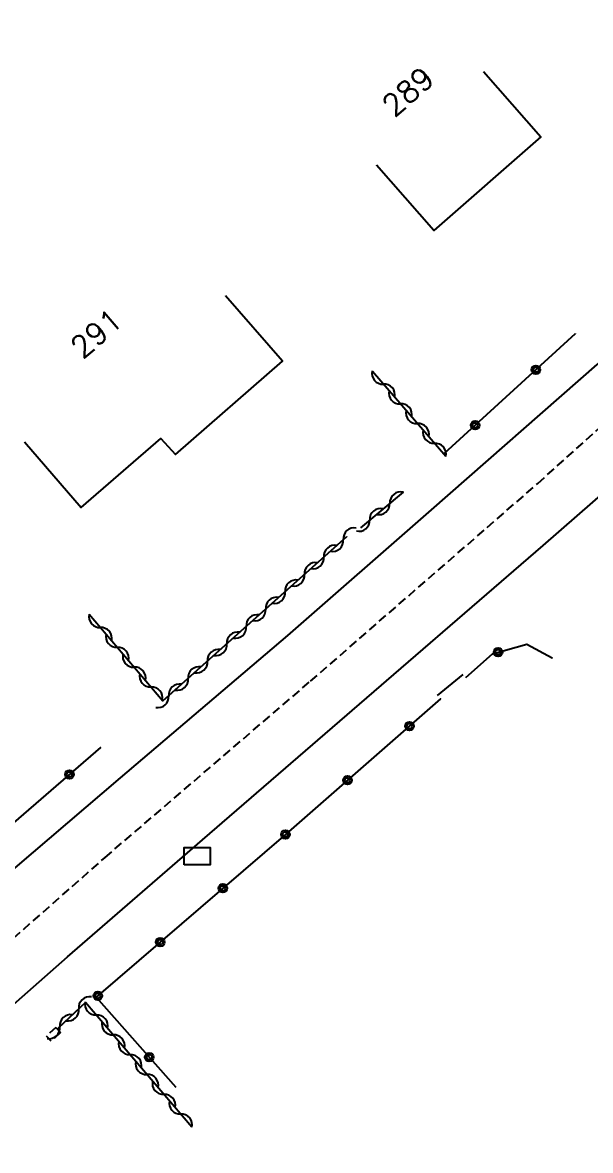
# Model space of a CAD drawing. Header units: millimetres. Extents: x 133016 to 134000, y 142000 to 143000.
# Drawn here: x 133602.5 to 133635.2, y 142478.3 to 142543.3 of the extents above; entities that cross this region are included whole.
import ezdxf
from ezdxf.enums import TextEntityAlignment as Align

# ---------------------------------------------------------------- set-up
doc = ezdxf.new("R2010")
doc.units = ezdxf.units.MM
doc.linetypes.add('DASHED', pattern=[0.75, 0.5, -0.25])
doc.layers.get('0').update_dxf_attribs({"linetype": 'CONTINUOUS'})
for name, color, linetype in [('W0001', 6, 'DASHED'), ('W0008', 7, 'CONTINUOUS'), ('W0100', 7, 'CONTINUOUS'), ('W0105', 7, 'CONTINUOUS'), ('W0112', 1, 'DASHED'), ('W0310', 3, 'CONTINUOUS'), ('W0322', 7, 'CONTINUOUS'), ('W0991', 7, 'CONTINUOUS'), ('W1471', 7, 'CONTINUOUS')]:
    doc.layers.add(name, color=color, linetype=linetype)
doc.styles.get("Standard").update_dxf_attribs({"font": 'romans.shx', "width": 0.85})

# ---------------------------------------------------------------- blocks, each defined once
blk = doc.blocks.new('t322o')
at = {"color": 0, "linetype": 'Continuous'}
for radius in [0.25, 0.15]:
    blk.add_circle((0, 0), radius, dxfattribs=at)
blk = doc.blocks.new('t310o')
at = {"color": 0, "linetype": 'Continuous'}
for centre, start, end in [((-0.5, 0.375), 216.8699, 323.1304), ((0.5, -0.375), 36.8699, 143.1303)]:
    blk.add_arc(centre, 0.625, start, end, dxfattribs=at)
blk = doc.blocks.new('T1471')
at = {"color": 0, "linetype": 'Continuous', "flags": 128}
blk.add_lwpolyline([(-0.75, -0.5), (-0.75, 0.5), (0.75, 0.5), (0.75, -0.5), (-0.75, -0.5)], dxfattribs=at)

msp = doc.modelspace()

# ---------------------------------------------------------------- linework, layer by layer
at = {"layer": 'W0001'}
msp.add_lwpolyline([(133530.37, 142423.896), (133538.187, 142430.161), (133543.774, 142434.872), (133551.23, 142441.628), (133556.708, 142446.899), (133562.458, 142453.214), (133573.016, 142463.654), (133579.756, 142470.304), (133587.919, 142478.134), (133595.24, 142484.566), (133607.26, 142495.156), (133619.098, 142505.315), (133632.198, 142516.709), (133653.114, 142535.572), (133660.407, 142542.776), (133667.194, 142549.777)], dxfattribs=at)
at = {"layer": 'W0008'}
for points in [[(133529.241, 142426.113), (133532.936, 142429.001), (133538.96, 142434.03), (133545.243, 142439.455), (133549.674, 142443.573), (133553.594, 142447.315), (133555.441, 142449.161), (133556.038, 142451.07), (133564.369, 142459.332), (133573.449, 142468.275), (133579.148, 142473.905), (133586.018, 142480.488), (133590.705, 142484.333), (133597.816, 142490.826), (133602.084, 142494.549), (133608.137, 142499.75), (133617.783, 142507.939), (133626.059, 142515.176), (133635.613, 142523.56), (133651.961, 142538.426), (133654.121, 142540.603), (133655.036, 142541.483), (133664.271, 142550.815)], [(133531.073, 142421.332), (133537.632, 142426.472), (133545.627, 142433.149), (133552.238, 142439.152), (133559.196, 142445.819), (133566.179, 142452.654), (133575.788, 142462.196), (133584.176, 142470.463), (133589.63, 142475.609), (133590.63, 142476.53), (133599.045, 142484.103), (133605.1, 142489.423), (133612.866, 142496.17), (133624.323, 142506.061), (133632.505, 142513.134), (133642.307, 142521.668), (133646.627, 142525.549), (133653.082, 142531.555), (133658.118, 142536.363), (133662.78, 142541.038), (133667.512, 142545.948)]]:
    msp.add_lwpolyline(points, dxfattribs=at)
at = {"layer": 'W0100'}
for points in [[(133629.064, 142540.444), (133632.36, 142536.684), (133626.194, 142531.279), (133622.898, 142535.039), (133622.898, 142535.039), (133622.898, 142535.039), (133622.898, 142535.039), (133622.898, 142535.039), (133622.898, 142535.039), (133622.898, 142535.039), (133622.898, 142535.039), (133622.898, 142535.039), (133622.898, 142535.039), (133622.898, 142535.039), (133622.898, 142535.039), (133622.898, 142535.039), (133622.898, 142535.039), (133622.898, 142535.039), (133622.898, 142535.039), (133622.898, 142535.039), (133622.898, 142535.039), (133622.898, 142535.039), (133622.898, 142535.039), (133622.898, 142535.039), (133622.898, 142535.039), (133622.898, 142535.039), (133622.898, 142535.039), (133622.898, 142535.039), (133622.898, 142535.039), (133622.898, 142535.039), (133622.898, 142535.039), (133622.898, 142535.039), (133622.898, 142535.039), (133622.898, 142535.039), (133622.898, 142535.039), (133622.898, 142535.039), (133622.898, 142535.039), (133622.898, 142535.039), (133622.898, 142535.039), (133622.898, 142535.039), (133622.898, 142535.039), (133622.898, 142535.039), (133622.898, 142535.039), (133622.898, 142535.039), (133622.898, 142535.039), (133622.898, 142535.039), (133622.898, 142535.039), (133622.898, 142535.039), (133622.898, 142535.039), (133622.898, 142535.039), (133622.898, 142535.039), (133622.898, 142535.039), (133622.898, 142535.039), (133622.898, 142535.039), (133622.898, 142535.039), (133622.898, 142535.039), (133622.898, 142535.039), (133622.898, 142535.039), (133622.898, 142535.039), (133622.898, 142535.039), (133622.898, 142535.039), (133622.898, 142535.039), (133622.898, 142535.039), (133622.898, 142535.039), (133622.898, 142535.039), (133622.898, 142535.039), (133622.898, 142535.039), (133622.898, 142535.039), (133622.898, 142535.039), (133622.898, 142535.039), (133622.898, 142535.039), (133622.898, 142535.039), (133622.898, 142535.039), (133622.898, 142535.039), (133622.898, 142535.039), (133622.898, 142535.039), (133622.898, 142535.039), (133622.898, 142535.039), (133622.898, 142535.039), (133622.898, 142535.039), (133622.898, 142535.039), (133622.898, 142535.039), (133622.898, 142535.039), (133622.898, 142535.039), (133622.898, 142535.039), (133622.898, 142535.039), (133622.898, 142535.039), (133622.898, 142535.039), (133622.898, 142535.039), (133622.898, 142535.039), (133622.898, 142535.039), (133622.898, 142535.039), (133622.898, 142535.039), (133622.898, 142535.039), (133622.898, 142535.039), (133622.898, 142535.039), (133622.898, 142535.039), (133622.898, 142535.039), (133622.898, 142535.039), (133622.898, 142535.039), (133622.898, 142535.039), (133622.898, 142535.039), (133622.898, 142535.039), (133622.898, 142535.039), (133622.898, 142535.039), (133622.898, 142535.039), (133622.898, 142535.039), (133622.898, 142535.039), (133622.898, 142535.039), (133622.898, 142535.039), (133622.898, 142535.039), (133622.898, 142535.039), (133622.898, 142535.039), (133622.898, 142535.039), (133622.898, 142535.039), (133622.898, 142535.039), (133622.898, 142535.039), (133622.898, 142535.039), (133622.898, 142535.039), (133622.898, 142535.039)], [(133602.611, 142519.102), (133605.889, 142515.327), (133610.461, 142519.298), (133611.313, 142518.363), (133617.484, 142523.756), (133614.194, 142527.521), (133614.194, 142527.521), (133614.194, 142527.521), (133614.194, 142527.521), (133614.194, 142527.521), (133614.194, 142527.521), (133614.194, 142527.521), (133614.194, 142527.521), (133614.194, 142527.521), (133614.194, 142527.521), (133614.194, 142527.521), (133614.194, 142527.521), (133614.194, 142527.521), (133614.194, 142527.521), (133614.194, 142527.521), (133614.194, 142527.521), (133614.194, 142527.521), (133614.194, 142527.521), (133614.194, 142527.521), (133614.194, 142527.521), (133614.194, 142527.521), (133614.194, 142527.521), (133614.194, 142527.521), (133614.194, 142527.521), (133614.194, 142527.521), (133614.194, 142527.521), (133614.194, 142527.521), (133614.194, 142527.521), (133614.194, 142527.521), (133614.194, 142527.521), (133614.194, 142527.521), (133614.194, 142527.521), (133614.194, 142527.521), (133614.194, 142527.521), (133614.194, 142527.521), (133614.194, 142527.521), (133614.194, 142527.521), (133614.194, 142527.521), (133614.194, 142527.521), (133614.194, 142527.521), (133614.194, 142527.521), (133614.194, 142527.521), (133614.194, 142527.521), (133614.194, 142527.521), (133614.194, 142527.521), (133614.194, 142527.521), (133614.194, 142527.521), (133614.194, 142527.521), (133614.194, 142527.521), (133614.194, 142527.521), (133614.194, 142527.521), (133614.194, 142527.521), (133614.194, 142527.521), (133614.194, 142527.521), (133614.194, 142527.521), (133614.194, 142527.521), (133614.194, 142527.521), (133614.194, 142527.521), (133614.194, 142527.521), (133614.194, 142527.521), (133614.194, 142527.521), (133614.194, 142527.521), (133614.194, 142527.521), (133614.194, 142527.521), (133614.194, 142527.521), (133614.194, 142527.521), (133614.194, 142527.521), (133614.194, 142527.521), (133614.194, 142527.521), (133614.194, 142527.521), (133614.194, 142527.521), (133614.194, 142527.521), (133614.194, 142527.521), (133614.194, 142527.521), (133614.194, 142527.521), (133614.194, 142527.521), (133614.194, 142527.521), (133614.194, 142527.521), (133614.194, 142527.521), (133614.194, 142527.521), (133614.194, 142527.521), (133614.194, 142527.521), (133614.194, 142527.521), (133614.194, 142527.521), (133614.194, 142527.521), (133614.194, 142527.521), (133614.194, 142527.521), (133614.194, 142527.521), (133614.194, 142527.521), (133614.194, 142527.521), (133614.194, 142527.521), (133614.194, 142527.521), (133614.194, 142527.521), (133614.194, 142527.521), (133614.194, 142527.521), (133614.194, 142527.521), (133614.194, 142527.521), (133614.194, 142527.521), (133614.194, 142527.521), (133614.194, 142527.521), (133614.194, 142527.521), (133614.194, 142527.521), (133614.194, 142527.521), (133614.194, 142527.521), (133614.194, 142527.521), (133614.194, 142527.521), (133614.194, 142527.521), (133614.194, 142527.521), (133614.194, 142527.521), (133614.194, 142527.521), (133614.194, 142527.521), (133614.194, 142527.521), (133614.194, 142527.521), (133614.194, 142527.521), (133614.194, 142527.521)]]:
    msp.add_lwpolyline(points, dxfattribs=at)
at = {"layer": 'W0105'}
msp.add_line((133626.404, 142504.488), (133627.889, 142505.702), dxfattribs=at)
at = {"layer": 'W0112'}
for points in [[(133604.425, 142485.363), (133603.879, 142484.86), (133603.879, 142484.86), (133603.879, 142484.86), (133603.879, 142484.86), (133603.879, 142484.86), (133603.879, 142484.86), (133603.879, 142484.86), (133603.879, 142484.86), (133603.879, 142484.86), (133603.879, 142484.86), (133603.879, 142484.86), (133603.879, 142484.86), (133603.879, 142484.86), (133603.879, 142484.86), (133603.879, 142484.86), (133603.879, 142484.86), (133603.879, 142484.86), (133603.879, 142484.86), (133603.879, 142484.86), (133603.879, 142484.86), (133603.879, 142484.86), (133603.879, 142484.86), (133603.879, 142484.86), (133603.879, 142484.86), (133603.879, 142484.86), (133603.879, 142484.86), (133603.879, 142484.86), (133603.879, 142484.86), (133603.879, 142484.86), (133603.879, 142484.86), (133603.879, 142484.86), (133603.879, 142484.86), (133603.879, 142484.86), (133603.879, 142484.86), (133603.879, 142484.86), (133603.879, 142484.86), (133603.879, 142484.86), (133603.879, 142484.86), (133603.879, 142484.86), (133603.879, 142484.86), (133603.879, 142484.86), (133603.879, 142484.86), (133603.879, 142484.86), (133603.879, 142484.86), (133603.879, 142484.86), (133603.879, 142484.86), (133603.879, 142484.86), (133603.879, 142484.86), (133603.879, 142484.86), (133603.879, 142484.86), (133603.879, 142484.86), (133603.879, 142484.86), (133603.879, 142484.86), (133603.879, 142484.86), (133603.879, 142484.86), (133603.879, 142484.86), (133603.879, 142484.86), (133603.879, 142484.86), (133603.879, 142484.86), (133603.879, 142484.86), (133603.879, 142484.86), (133603.879, 142484.86), (133603.879, 142484.86), (133603.879, 142484.86), (133603.879, 142484.86), (133603.879, 142484.86), (133603.879, 142484.86), (133603.879, 142484.86), (133603.879, 142484.86), (133603.879, 142484.86), (133603.879, 142484.86), (133603.879, 142484.86), (133603.879, 142484.86), (133603.879, 142484.86), (133603.879, 142484.86), (133603.879, 142484.86), (133603.879, 142484.86), (133603.879, 142484.86), (133603.879, 142484.86), (133603.879, 142484.86), (133603.879, 142484.86), (133603.879, 142484.86), (133603.879, 142484.86), (133603.879, 142484.86), (133603.879, 142484.86), (133603.879, 142484.86), (133603.879, 142484.86), (133603.879, 142484.86), (133603.879, 142484.86), (133603.879, 142484.86), (133603.879, 142484.86), (133603.879, 142484.86), (133603.879, 142484.86), (133603.879, 142484.86), (133603.879, 142484.86), (133603.879, 142484.86), (133603.879, 142484.86), (133603.879, 142484.86), (133603.879, 142484.86), (133603.879, 142484.86), (133603.879, 142484.86), (133603.879, 142484.86), (133603.879, 142484.86), (133603.879, 142484.86), (133603.879, 142484.86), (133603.879, 142484.86), (133603.879, 142484.86), (133603.879, 142484.86), (133603.879, 142484.86), (133603.879, 142484.86), (133603.879, 142484.86), (133603.879, 142484.86), (133603.879, 142484.86), (133603.879, 142484.86), (133603.879, 142484.86), (133603.879, 142484.86), (133603.879, 142484.86), (133603.879, 142484.86), (133603.879, 142484.86)], [(133604.425, 142485.363), (133604.696, 142485.069), (133604.151, 142484.566), (133603.879, 142484.86), (133603.879, 142484.86), (133603.879, 142484.86), (133603.879, 142484.86), (133603.879, 142484.86), (133603.879, 142484.86), (133603.879, 142484.86), (133603.879, 142484.86), (133603.879, 142484.86), (133603.879, 142484.86), (133603.879, 142484.86), (133603.879, 142484.86), (133603.879, 142484.86), (133603.879, 142484.86), (133603.879, 142484.86), (133603.879, 142484.86), (133603.879, 142484.86), (133603.879, 142484.86), (133603.879, 142484.86), (133603.879, 142484.86), (133603.879, 142484.86), (133603.879, 142484.86), (133603.879, 142484.86), (133603.879, 142484.86), (133603.879, 142484.86), (133603.879, 142484.86), (133603.879, 142484.86), (133603.879, 142484.86), (133603.879, 142484.86), (133603.879, 142484.86), (133603.879, 142484.86), (133603.879, 142484.86), (133603.879, 142484.86), (133603.879, 142484.86), (133603.879, 142484.86), (133603.879, 142484.86), (133603.879, 142484.86), (133603.879, 142484.86), (133603.879, 142484.86), (133603.879, 142484.86), (133603.879, 142484.86), (133603.879, 142484.86), (133603.879, 142484.86), (133603.879, 142484.86), (133603.879, 142484.86), (133603.879, 142484.86), (133603.879, 142484.86), (133603.879, 142484.86), (133603.879, 142484.86), (133603.879, 142484.86), (133603.879, 142484.86), (133603.879, 142484.86), (133603.879, 142484.86), (133603.879, 142484.86), (133603.879, 142484.86), (133603.879, 142484.86), (133603.879, 142484.86), (133603.879, 142484.86), (133603.879, 142484.86), (133603.879, 142484.86), (133603.879, 142484.86), (133603.879, 142484.86), (133603.879, 142484.86), (133603.879, 142484.86), (133603.879, 142484.86), (133603.879, 142484.86), (133603.879, 142484.86), (133603.879, 142484.86), (133603.879, 142484.86), (133603.879, 142484.86), (133603.879, 142484.86), (133603.879, 142484.86), (133603.879, 142484.86), (133603.879, 142484.86), (133603.879, 142484.86), (133603.879, 142484.86), (133603.879, 142484.86), (133603.879, 142484.86), (133603.879, 142484.86), (133603.879, 142484.86), (133603.879, 142484.86), (133603.879, 142484.86), (133603.879, 142484.86), (133603.879, 142484.86), (133603.879, 142484.86), (133603.879, 142484.86), (133603.879, 142484.86), (133603.879, 142484.86), (133603.879, 142484.86), (133603.879, 142484.86), (133603.879, 142484.86), (133603.879, 142484.86), (133603.879, 142484.86), (133603.879, 142484.86), (133603.879, 142484.86), (133603.879, 142484.86), (133603.879, 142484.86), (133603.879, 142484.86), (133603.879, 142484.86), (133603.879, 142484.86), (133603.879, 142484.86), (133603.879, 142484.86), (133603.879, 142484.86), (133603.879, 142484.86), (133603.879, 142484.86), (133603.879, 142484.86), (133603.879, 142484.86), (133603.879, 142484.86), (133603.879, 142484.86), (133603.879, 142484.86), (133603.879, 142484.86), (133603.879, 142484.86), (133603.879, 142484.86), (133603.879, 142484.86), (133603.879, 142484.86), (133603.879, 142484.86), (133603.879, 142484.86)]]:
    msp.add_lwpolyline(points, dxfattribs=at)
at = {"layer": 'W0310'}
for points in [[(133626.89, 142518.265), (133626.89, 142518.265), (133626.89, 142518.265), (133626.89, 142518.265), (133626.89, 142518.265), (133626.89, 142518.265), (133626.89, 142518.265), (133626.89, 142518.265), (133626.89, 142518.265), (133626.89, 142518.265), (133626.89, 142518.265), (133626.89, 142518.265), (133626.89, 142518.265), (133626.89, 142518.265), (133626.89, 142518.265), (133626.89, 142518.265), (133626.89, 142518.265), (133626.89, 142518.265), (133626.89, 142518.265), (133622.667, 142523.154)], [(133626.89, 142518.265), (133626.89, 142518.265), (133626.89, 142518.265), (133626.89, 142518.265), (133626.89, 142518.265), (133626.89, 142518.265), (133626.89, 142518.265), (133626.89, 142518.265), (133626.89, 142518.265), (133626.89, 142518.265), (133626.89, 142518.265), (133626.89, 142518.265), (133626.89, 142518.265), (133626.89, 142518.265), (133626.89, 142518.265), (133626.89, 142518.265), (133626.89, 142518.265), (133626.89, 142518.265), (133626.89, 142518.265), (133626.89, 142518.265), (133626.89, 142518.265), (133626.89, 142518.265), (133626.89, 142518.265), (133626.89, 142518.265), (133626.89, 142518.265), (133626.89, 142518.265), (133626.89, 142518.265), (133626.89, 142518.265), (133626.89, 142518.265), (133626.89, 142518.265), (133626.89, 142518.265), (133626.89, 142518.265), (133626.89, 142518.265), (133626.89, 142518.265), (133626.89, 142518.265), (133626.89, 142518.265), (133626.89, 142518.265), (133626.89, 142518.265), (133626.89, 142518.265), (133626.89, 142518.265), (133626.89, 142518.265), (133626.89, 142518.265), (133626.89, 142518.265), (133626.89, 142518.265), (133626.89, 142518.265), (133626.89, 142518.265), (133626.89, 142518.265), (133626.89, 142518.265), (133626.89, 142518.265), (133626.89, 142518.265), (133626.89, 142518.265), (133626.89, 142518.265), (133626.89, 142518.265), (133626.89, 142518.265), (133626.89, 142518.265), (133626.89, 142518.265), (133626.89, 142518.265), (133626.89, 142518.265), (133626.89, 142518.265), (133626.89, 142518.265), (133626.89, 142518.265), (133626.89, 142518.265), (133626.89, 142518.265), (133626.89, 142518.265), (133626.89, 142518.265), (133626.89, 142518.265), (133626.89, 142518.265), (133626.89, 142518.265), (133626.89, 142518.265), (133626.89, 142518.265), (133626.89, 142518.265), (133626.89, 142518.265), (133626.89, 142518.265), (133626.89, 142518.265), (133626.89, 142518.265), (133626.89, 142518.265), (133626.89, 142518.265), (133626.89, 142518.265), (133626.89, 142518.265), (133626.89, 142518.265), (133626.89, 142518.265), (133626.89, 142518.265), (133626.89, 142518.265), (133626.89, 142518.265), (133626.89, 142518.265), (133626.89, 142518.265), (133626.89, 142518.265), (133626.89, 142518.265), (133626.89, 142518.265), (133626.89, 142518.265), (133626.89, 142518.265), (133626.89, 142518.265), (133626.89, 142518.265), (133626.89, 142518.265), (133626.89, 142518.265), (133626.89, 142518.265), (133626.89, 142518.265), (133626.89, 142518.265), (133626.89, 142518.265), (133626.89, 142518.265), (133626.89, 142518.265)], [(133624.432, 142516.202), (133624.432, 142516.202), (133624.432, 142516.202), (133624.432, 142516.202), (133624.432, 142516.202), (133624.432, 142516.202), (133624.432, 142516.202), (133624.432, 142516.202), (133624.432, 142516.202), (133624.432, 142516.202), (133624.432, 142516.202), (133624.432, 142516.202), (133624.432, 142516.202), (133624.432, 142516.202), (133624.432, 142516.202), (133624.432, 142516.202), (133624.432, 142516.202), (133624.432, 142516.202), (133624.432, 142516.202), (133621.968, 142514.155)], [(133624.432, 142516.202), (133624.432, 142516.202), (133624.432, 142516.202), (133624.432, 142516.202), (133624.432, 142516.202), (133624.432, 142516.202), (133624.432, 142516.202), (133624.432, 142516.202), (133624.432, 142516.202), (133624.432, 142516.202), (133624.432, 142516.202), (133624.432, 142516.202), (133624.432, 142516.202), (133624.432, 142516.202), (133624.432, 142516.202), (133624.432, 142516.202), (133624.432, 142516.202), (133624.432, 142516.202), (133624.432, 142516.202), (133624.432, 142516.202), (133624.432, 142516.202), (133624.432, 142516.202), (133624.432, 142516.202), (133624.432, 142516.202), (133624.432, 142516.202), (133624.432, 142516.202), (133624.432, 142516.202), (133624.432, 142516.202), (133624.432, 142516.202), (133624.432, 142516.202), (133624.432, 142516.202), (133624.432, 142516.202), (133624.432, 142516.202), (133624.432, 142516.202), (133624.432, 142516.202), (133624.432, 142516.202), (133624.432, 142516.202), (133624.432, 142516.202), (133624.432, 142516.202), (133624.432, 142516.202), (133624.432, 142516.202), (133624.432, 142516.202), (133624.432, 142516.202), (133624.432, 142516.202), (133624.432, 142516.202), (133624.432, 142516.202), (133624.432, 142516.202), (133624.432, 142516.202), (133624.432, 142516.202), (133624.432, 142516.202), (133624.432, 142516.202), (133624.432, 142516.202), (133624.432, 142516.202), (133624.432, 142516.202), (133624.432, 142516.202), (133624.432, 142516.202), (133624.432, 142516.202), (133624.432, 142516.202), (133624.432, 142516.202), (133624.432, 142516.202), (133624.432, 142516.202), (133624.432, 142516.202), (133624.432, 142516.202), (133624.432, 142516.202), (133624.432, 142516.202), (133624.432, 142516.202), (133624.432, 142516.202), (133624.432, 142516.202), (133624.432, 142516.202), (133624.432, 142516.202), (133624.432, 142516.202), (133624.432, 142516.202), (133624.432, 142516.202), (133624.432, 142516.202), (133624.432, 142516.202), (133624.432, 142516.202), (133624.432, 142516.202), (133624.432, 142516.202), (133624.432, 142516.202), (133624.432, 142516.202), (133624.432, 142516.202), (133624.432, 142516.202), (133624.432, 142516.202), (133624.432, 142516.202), (133624.432, 142516.202), (133624.432, 142516.202), (133624.432, 142516.202), (133624.432, 142516.202), (133624.432, 142516.202), (133624.432, 142516.202), (133624.432, 142516.202), (133624.432, 142516.202), (133624.432, 142516.202), (133624.432, 142516.202), (133624.432, 142516.202), (133624.432, 142516.202), (133624.432, 142516.202), (133624.432, 142516.202), (133624.432, 142516.202), (133624.432, 142516.202), (133624.432, 142516.202)], [(133606.341, 142509.165), (133610.595, 142504.171), (133621.185, 142513.645), (133621.185, 142513.645), (133621.185, 142513.645), (133621.185, 142513.645), (133621.185, 142513.645), (133621.185, 142513.645), (133621.185, 142513.645), (133621.185, 142513.645), (133621.185, 142513.645), (133621.185, 142513.645), (133621.185, 142513.645), (133621.185, 142513.645), (133621.185, 142513.645), (133621.185, 142513.645), (133621.185, 142513.645), (133621.185, 142513.645), (133621.185, 142513.645), (133621.185, 142513.645), (133621.185, 142513.645), (133621.185, 142513.645), (133621.185, 142513.645), (133621.185, 142513.645), (133621.185, 142513.645), (133621.185, 142513.645), (133621.185, 142513.645), (133621.185, 142513.645), (133621.185, 142513.645), (133621.185, 142513.645), (133621.185, 142513.645), (133621.185, 142513.645), (133621.185, 142513.645), (133621.185, 142513.645), (133621.185, 142513.645), (133621.185, 142513.645), (133621.185, 142513.645), (133621.185, 142513.645), (133621.185, 142513.645), (133621.185, 142513.645), (133621.185, 142513.645), (133621.185, 142513.645), (133621.185, 142513.645), (133621.185, 142513.645), (133621.185, 142513.645), (133621.185, 142513.645), (133621.185, 142513.645), (133621.185, 142513.645), (133621.185, 142513.645), (133621.185, 142513.645), (133621.185, 142513.645), (133621.185, 142513.645), (133621.185, 142513.645), (133621.185, 142513.645), (133621.185, 142513.645), (133621.185, 142513.645), (133621.185, 142513.645), (133621.185, 142513.645), (133621.185, 142513.645), (133621.185, 142513.645), (133621.185, 142513.645), (133621.185, 142513.645), (133621.185, 142513.645), (133621.185, 142513.645), (133621.185, 142513.645), (133621.185, 142513.645), (133621.185, 142513.645), (133621.185, 142513.645), (133621.185, 142513.645), (133621.185, 142513.645), (133621.185, 142513.645), (133621.185, 142513.645), (133621.185, 142513.645), (133621.185, 142513.645), (133621.185, 142513.645), (133621.185, 142513.645), (133621.185, 142513.645), (133621.185, 142513.645), (133621.185, 142513.645), (133621.185, 142513.645), (133621.185, 142513.645), (133621.185, 142513.645), (133621.185, 142513.645), (133621.185, 142513.645), (133621.185, 142513.645), (133621.185, 142513.645), (133621.185, 142513.645), (133621.185, 142513.645), (133621.185, 142513.645), (133621.185, 142513.645), (133621.185, 142513.645), (133621.185, 142513.645), (133621.185, 142513.645), (133621.185, 142513.645), (133621.185, 142513.645), (133621.185, 142513.645), (133621.185, 142513.645), (133621.185, 142513.645), (133621.185, 142513.645), (133621.185, 142513.645), (133621.185, 142513.645)], [(133621.185, 142513.645), (133621.185, 142513.645), (133621.185, 142513.645), (133621.185, 142513.645), (133621.185, 142513.645), (133621.185, 142513.645), (133621.185, 142513.645), (133621.185, 142513.645), (133621.185, 142513.645), (133621.185, 142513.645), (133621.185, 142513.645), (133621.185, 142513.645), (133621.185, 142513.645), (133621.185, 142513.645), (133621.185, 142513.645), (133621.185, 142513.645), (133621.185, 142513.645), (133621.185, 142513.645), (133621.185, 142513.645), (133621.185, 142513.645)], [(133612.266, 142479.605), (133606.135, 142486.804), (133604.554, 142485.313), (133604.554, 142485.313), (133604.554, 142485.313), (133604.554, 142485.313), (133604.554, 142485.313), (133604.554, 142485.313), (133604.554, 142485.313), (133604.554, 142485.313), (133604.554, 142485.313), (133604.554, 142485.313), (133604.554, 142485.313), (133604.554, 142485.313), (133604.554, 142485.313), (133604.554, 142485.313), (133604.554, 142485.313), (133604.554, 142485.313), (133604.554, 142485.313), (133604.554, 142485.313), (133604.554, 142485.313), (133604.554, 142485.313), (133604.554, 142485.313), (133604.554, 142485.313), (133604.554, 142485.313), (133604.554, 142485.313), (133604.554, 142485.313), (133604.554, 142485.313), (133604.554, 142485.313), (133604.554, 142485.313), (133604.554, 142485.313), (133604.554, 142485.313), (133604.554, 142485.313), (133604.554, 142485.313), (133604.554, 142485.313), (133604.554, 142485.313), (133604.554, 142485.313), (133604.554, 142485.313), (133604.554, 142485.313), (133604.554, 142485.313), (133604.554, 142485.313), (133604.554, 142485.313), (133604.554, 142485.313), (133604.554, 142485.313), (133604.554, 142485.313), (133604.554, 142485.313), (133604.554, 142485.313), (133604.554, 142485.313), (133604.554, 142485.313), (133604.554, 142485.313), (133604.554, 142485.313), (133604.554, 142485.313), (133604.554, 142485.313), (133604.554, 142485.313), (133604.554, 142485.313), (133604.554, 142485.313), (133604.554, 142485.313), (133604.554, 142485.313), (133604.554, 142485.313), (133604.554, 142485.313), (133604.554, 142485.313), (133604.554, 142485.313), (133604.554, 142485.313), (133604.554, 142485.313), (133604.554, 142485.313), (133604.554, 142485.313), (133604.554, 142485.313), (133604.554, 142485.313), (133604.554, 142485.313), (133604.554, 142485.313), (133604.554, 142485.313), (133604.554, 142485.313), (133604.554, 142485.313), (133604.554, 142485.313), (133604.554, 142485.313), (133604.554, 142485.313), (133604.554, 142485.313), (133604.554, 142485.313), (133604.554, 142485.313), (133604.554, 142485.313), (133604.554, 142485.313), (133604.554, 142485.313), (133604.554, 142485.313), (133604.554, 142485.313), (133604.554, 142485.313), (133604.554, 142485.313), (133604.554, 142485.313), (133604.554, 142485.313), (133604.554, 142485.313), (133604.554, 142485.313), (133604.554, 142485.313), (133604.554, 142485.313), (133604.554, 142485.313), (133604.554, 142485.313), (133604.554, 142485.313), (133604.554, 142485.313), (133604.554, 142485.313), (133604.554, 142485.313), (133604.554, 142485.313), (133604.554, 142485.313), (133604.554, 142485.313)], [(133604.554, 142485.313), (133604.554, 142485.313), (133604.554, 142485.313), (133604.554, 142485.313), (133604.554, 142485.313), (133604.554, 142485.313), (133604.554, 142485.313), (133604.554, 142485.313), (133604.554, 142485.313), (133604.554, 142485.313), (133604.554, 142485.313), (133604.554, 142485.313), (133604.554, 142485.313), (133604.554, 142485.313), (133604.554, 142485.313), (133604.554, 142485.313), (133604.554, 142485.313), (133604.554, 142485.313), (133604.554, 142485.313), (133604.554, 142485.313)]]:
    msp.add_lwpolyline(points, dxfattribs=at)
at = {"layer": 'W0322'}
for points in [[(133626.824, 142518.454), (133634.374, 142525.348), (133634.374, 142525.348), (133634.374, 142525.348), (133634.374, 142525.348), (133634.374, 142525.348), (133634.374, 142525.348), (133634.374, 142525.348), (133634.374, 142525.348), (133634.374, 142525.348), (133634.374, 142525.348), (133634.374, 142525.348), (133634.374, 142525.348), (133634.374, 142525.348), (133634.374, 142525.348), (133634.374, 142525.348), (133634.374, 142525.348), (133634.374, 142525.348), (133634.374, 142525.348), (133634.374, 142525.348), (133634.374, 142525.348), (133634.374, 142525.348), (133634.374, 142525.348), (133634.374, 142525.348), (133634.374, 142525.348), (133634.374, 142525.348), (133634.374, 142525.348), (133634.374, 142525.348), (133634.374, 142525.348), (133634.374, 142525.348), (133634.374, 142525.348), (133634.374, 142525.348), (133634.374, 142525.348), (133634.374, 142525.348), (133634.374, 142525.348), (133634.374, 142525.348), (133634.374, 142525.348), (133634.374, 142525.348), (133634.374, 142525.348), (133634.374, 142525.348), (133634.374, 142525.348), (133634.374, 142525.348), (133634.374, 142525.348), (133634.374, 142525.348), (133634.374, 142525.348), (133634.374, 142525.348), (133634.374, 142525.348), (133634.374, 142525.348), (133634.374, 142525.348), (133634.374, 142525.348), (133634.374, 142525.348), (133634.374, 142525.348), (133634.374, 142525.348), (133634.374, 142525.348), (133634.374, 142525.348), (133634.374, 142525.348), (133634.374, 142525.348), (133634.374, 142525.348), (133634.374, 142525.348), (133634.374, 142525.348), (133634.374, 142525.348), (133634.374, 142525.348), (133634.374, 142525.348), (133634.374, 142525.348), (133634.374, 142525.348), (133634.374, 142525.348), (133634.374, 142525.348), (133634.374, 142525.348), (133634.374, 142525.348), (133634.374, 142525.348), (133634.374, 142525.348), (133634.374, 142525.348), (133634.374, 142525.348), (133634.374, 142525.348), (133634.374, 142525.348), (133634.374, 142525.348), (133634.374, 142525.348), (133634.374, 142525.348), (133634.374, 142525.348), (133634.374, 142525.348), (133634.374, 142525.348), (133634.374, 142525.348), (133634.374, 142525.348), (133634.374, 142525.348), (133634.374, 142525.348), (133634.374, 142525.348), (133634.374, 142525.348), (133634.374, 142525.348), (133634.374, 142525.348), (133634.374, 142525.348), (133634.374, 142525.348), (133634.374, 142525.348), (133634.374, 142525.348), (133634.374, 142525.348), (133634.374, 142525.348), (133634.374, 142525.348), (133634.374, 142525.348), (133634.374, 142525.348), (133634.374, 142525.348), (133634.374, 142525.348), (133634.374, 142525.348)], [(133634.374, 142525.348), (133634.374, 142525.348), (133634.374, 142525.348), (133634.374, 142525.348), (133634.374, 142525.348), (133634.374, 142525.348), (133634.374, 142525.348), (133634.374, 142525.348), (133634.374, 142525.348), (133634.374, 142525.348), (133634.374, 142525.348), (133634.374, 142525.348), (133634.374, 142525.348), (133634.374, 142525.348), (133634.374, 142525.348), (133634.374, 142525.348), (133634.374, 142525.348), (133634.374, 142525.348), (133634.374, 142525.348), (133634.374, 142525.348)], [(133628.055, 142505.531), (133629.59, 142506.891), (133631.566, 142507.445), (133633.023, 142506.664), (133633.023, 142506.664), (133633.023, 142506.664), (133633.023, 142506.664), (133633.023, 142506.664), (133633.023, 142506.664), (133633.023, 142506.664), (133633.023, 142506.664), (133633.023, 142506.664), (133633.023, 142506.664), (133633.023, 142506.664), (133633.023, 142506.664), (133633.023, 142506.664), (133633.023, 142506.664), (133633.023, 142506.664), (133633.023, 142506.664), (133633.023, 142506.664), (133633.023, 142506.664), (133633.023, 142506.664), (133633.023, 142506.664), (133633.023, 142506.664), (133633.023, 142506.664), (133633.023, 142506.664), (133633.023, 142506.664), (133633.023, 142506.664), (133633.023, 142506.664), (133633.023, 142506.664), (133633.023, 142506.664), (133633.023, 142506.664), (133633.023, 142506.664), (133633.023, 142506.664), (133633.023, 142506.664), (133633.023, 142506.664), (133633.023, 142506.664), (133633.023, 142506.664), (133633.023, 142506.664), (133633.023, 142506.664), (133633.023, 142506.664), (133633.023, 142506.664), (133633.023, 142506.664), (133633.023, 142506.664), (133633.023, 142506.664), (133633.023, 142506.664), (133633.023, 142506.664), (133633.023, 142506.664), (133633.023, 142506.664), (133633.023, 142506.664), (133633.023, 142506.664), (133633.023, 142506.664), (133633.023, 142506.664), (133633.023, 142506.664), (133633.023, 142506.664), (133633.023, 142506.664), (133633.023, 142506.664), (133633.023, 142506.664), (133633.023, 142506.664), (133633.023, 142506.664), (133633.023, 142506.664), (133633.023, 142506.664), (133633.023, 142506.664), (133633.023, 142506.664), (133633.023, 142506.664), (133633.023, 142506.664), (133633.023, 142506.664), (133633.023, 142506.664), (133633.023, 142506.664), (133633.023, 142506.664), (133633.023, 142506.664), (133633.023, 142506.664), (133633.023, 142506.664), (133633.023, 142506.664), (133633.023, 142506.664), (133633.023, 142506.664), (133633.023, 142506.664), (133633.023, 142506.664), (133633.023, 142506.664), (133633.023, 142506.664), (133633.023, 142506.664), (133633.023, 142506.664), (133633.023, 142506.664), (133633.023, 142506.664), (133633.023, 142506.664), (133633.023, 142506.664), (133633.023, 142506.664), (133633.023, 142506.664), (133633.023, 142506.664), (133633.023, 142506.664), (133633.023, 142506.664), (133633.023, 142506.664), (133633.023, 142506.664), (133633.023, 142506.664), (133633.023, 142506.664), (133633.023, 142506.664), (133633.023, 142506.664), (133633.023, 142506.664), (133633.023, 142506.664), (133633.023, 142506.664), (133633.023, 142506.664)], [(133633.023, 142506.664), (133633.023, 142506.664), (133633.023, 142506.664), (133633.023, 142506.664), (133633.023, 142506.664), (133633.023, 142506.664), (133633.023, 142506.664), (133633.023, 142506.664), (133633.023, 142506.664), (133633.023, 142506.664), (133633.023, 142506.664), (133633.023, 142506.664), (133633.023, 142506.664), (133633.023, 142506.664), (133633.023, 142506.664), (133633.023, 142506.664), (133633.023, 142506.664), (133633.023, 142506.664), (133633.023, 142506.664), (133633.023, 142506.664)], [(133626.587, 142504.288), (133626.587, 142504.288), (133626.587, 142504.288), (133626.587, 142504.288), (133626.587, 142504.288), (133626.587, 142504.288), (133626.587, 142504.288), (133626.587, 142504.288), (133626.587, 142504.288), (133626.587, 142504.288), (133626.587, 142504.288), (133626.587, 142504.288), (133626.587, 142504.288), (133626.587, 142504.288), (133626.587, 142504.288), (133626.587, 142504.288), (133626.587, 142504.288), (133617.671, 142496.496), (133606.741, 142487.1), (133611.337, 142481.917)], [(133626.587, 142504.288), (133626.587, 142504.288), (133626.587, 142504.288), (133626.587, 142504.288), (133626.587, 142504.288), (133626.587, 142504.288), (133626.587, 142504.288), (133626.587, 142504.288), (133626.587, 142504.288), (133626.587, 142504.288), (133626.587, 142504.288), (133626.587, 142504.288), (133626.587, 142504.288), (133626.587, 142504.288), (133626.587, 142504.288), (133626.587, 142504.288), (133626.587, 142504.288), (133626.587, 142504.288), (133626.587, 142504.288), (133626.587, 142504.288), (133626.587, 142504.288), (133626.587, 142504.288), (133626.587, 142504.288), (133626.587, 142504.288), (133626.587, 142504.288), (133626.587, 142504.288), (133626.587, 142504.288), (133626.587, 142504.288), (133626.587, 142504.288), (133626.587, 142504.288), (133626.587, 142504.288), (133626.587, 142504.288), (133626.587, 142504.288), (133626.587, 142504.288), (133626.587, 142504.288), (133626.587, 142504.288), (133626.587, 142504.288), (133626.587, 142504.288), (133626.587, 142504.288), (133626.587, 142504.288), (133626.587, 142504.288), (133626.587, 142504.288), (133626.587, 142504.288), (133626.587, 142504.288), (133626.587, 142504.288), (133626.587, 142504.288), (133626.587, 142504.288), (133626.587, 142504.288), (133626.587, 142504.288), (133626.587, 142504.288), (133626.587, 142504.288), (133626.587, 142504.288), (133626.587, 142504.288), (133626.587, 142504.288), (133626.587, 142504.288), (133626.587, 142504.288), (133626.587, 142504.288), (133626.587, 142504.288), (133626.587, 142504.288), (133626.587, 142504.288), (133626.587, 142504.288), (133626.587, 142504.288), (133626.587, 142504.288), (133626.587, 142504.288), (133626.587, 142504.288), (133626.587, 142504.288), (133626.587, 142504.288), (133626.587, 142504.288), (133626.587, 142504.288), (133626.587, 142504.288), (133626.587, 142504.288), (133626.587, 142504.288), (133626.587, 142504.288), (133626.587, 142504.288), (133626.587, 142504.288), (133626.587, 142504.288), (133626.587, 142504.288), (133626.587, 142504.288), (133626.587, 142504.288), (133626.587, 142504.288), (133626.587, 142504.288), (133626.587, 142504.288), (133626.587, 142504.288), (133626.587, 142504.288), (133626.587, 142504.288), (133626.587, 142504.288), (133626.587, 142504.288), (133626.587, 142504.288), (133626.587, 142504.288), (133626.587, 142504.288), (133626.587, 142504.288), (133626.587, 142504.288), (133626.587, 142504.288), (133626.587, 142504.288), (133626.587, 142504.288), (133626.587, 142504.288), (133626.587, 142504.288), (133626.587, 142504.288), (133626.587, 142504.288), (133626.587, 142504.288), (133626.587, 142504.288)], [(133606.998, 142501.494), (133606.998, 142501.494), (133606.998, 142501.494), (133606.998, 142501.494), (133606.998, 142501.494), (133606.998, 142501.494), (133606.998, 142501.494), (133606.998, 142501.494), (133606.998, 142501.494), (133606.998, 142501.494), (133606.998, 142501.494), (133606.998, 142501.494), (133606.998, 142501.494), (133606.998, 142501.494), (133606.998, 142501.494), (133606.998, 142501.494), (133606.998, 142501.494), (133606.998, 142501.494), (133606.998, 142501.494), (133596.246, 142492.197)], [(133606.998, 142501.494), (133606.998, 142501.494), (133606.998, 142501.494), (133606.998, 142501.494), (133606.998, 142501.494), (133606.998, 142501.494), (133606.998, 142501.494), (133606.998, 142501.494), (133606.998, 142501.494), (133606.998, 142501.494), (133606.998, 142501.494), (133606.998, 142501.494), (133606.998, 142501.494), (133606.998, 142501.494), (133606.998, 142501.494), (133606.998, 142501.494), (133606.998, 142501.494), (133606.998, 142501.494), (133606.998, 142501.494), (133606.998, 142501.494), (133606.998, 142501.494), (133606.998, 142501.494), (133606.998, 142501.494), (133606.998, 142501.494), (133606.998, 142501.494), (133606.998, 142501.494), (133606.998, 142501.494), (133606.998, 142501.494), (133606.998, 142501.494), (133606.998, 142501.494), (133606.998, 142501.494), (133606.998, 142501.494), (133606.998, 142501.494), (133606.998, 142501.494), (133606.998, 142501.494), (133606.998, 142501.494), (133606.998, 142501.494), (133606.998, 142501.494), (133606.998, 142501.494), (133606.998, 142501.494), (133606.998, 142501.494), (133606.998, 142501.494), (133606.998, 142501.494), (133606.998, 142501.494), (133606.998, 142501.494), (133606.998, 142501.494), (133606.998, 142501.494), (133606.998, 142501.494), (133606.998, 142501.494), (133606.998, 142501.494), (133606.998, 142501.494), (133606.998, 142501.494), (133606.998, 142501.494), (133606.998, 142501.494), (133606.998, 142501.494), (133606.998, 142501.494), (133606.998, 142501.494), (133606.998, 142501.494), (133606.998, 142501.494), (133606.998, 142501.494), (133606.998, 142501.494), (133606.998, 142501.494), (133606.998, 142501.494), (133606.998, 142501.494), (133606.998, 142501.494), (133606.998, 142501.494), (133606.998, 142501.494), (133606.998, 142501.494), (133606.998, 142501.494), (133606.998, 142501.494), (133606.998, 142501.494), (133606.998, 142501.494), (133606.998, 142501.494), (133606.998, 142501.494), (133606.998, 142501.494), (133606.998, 142501.494), (133606.998, 142501.494), (133606.998, 142501.494), (133606.998, 142501.494), (133606.998, 142501.494), (133606.998, 142501.494), (133606.998, 142501.494), (133606.998, 142501.494), (133606.998, 142501.494), (133606.998, 142501.494), (133606.998, 142501.494), (133606.998, 142501.494), (133606.998, 142501.494), (133606.998, 142501.494), (133606.998, 142501.494), (133606.998, 142501.494), (133606.998, 142501.494), (133606.998, 142501.494), (133606.998, 142501.494), (133606.998, 142501.494), (133606.998, 142501.494), (133606.998, 142501.494), (133606.998, 142501.494), (133606.998, 142501.494), (133606.998, 142501.494), (133606.998, 142501.494)]]:
    msp.add_lwpolyline(points, dxfattribs=at)

# ---------------------------------------------------------------- block references
at = {"layer": 'W0310'}
for p, rotation in [((133623.295, 142522.427), 130.8197556545228), ((133624.275, 142521.292), 130.8197556545228), ((133625.256, 142520.157), 130.8197556545228), ((133626.236, 142519.022), 130.8197556545228), ((133623.663, 142515.563), 219.7185636203118), ((133622.509, 142514.604), 219.7185636203118), ((133620.984, 142513.465), 41.8162455296015), ((133619.866, 142512.465), 41.8162455296015), ((133618.748, 142511.465), 41.8162455296015), ((133617.63, 142510.465), 41.8162455296015), ((133616.512, 142509.465), 41.8162455296015), ((133606.989, 142508.404), 310.4250557016563), ((133615.394, 142508.465), 41.8162455296015), ((133607.962, 142507.262), 310.4250557016563), ((133614.277, 142507.465), 41.8162455296015), ((133608.935, 142506.12), 310.4250557016563), ((133613.159, 142506.464), 41.8162455296015), ((133612.041, 142505.464), 41.8162455296015), ((133609.907, 142504.978), 310.4250557016563), ((133610.923, 142504.464), 41.8162455296015), ((133605.739, 142486.431), 223.3220102034558), ((133606.755, 142486.076), 130.4191807412112), ((133604.648, 142485.402), 223.3220102034558), ((133607.727, 142484.934), 130.4191807412112), ((133608.7, 142483.792), 130.4191807412112), ((133609.672, 142482.65), 130.4191807412112), ((133610.645, 142481.508), 130.4191807412112), ((133611.618, 142480.366), 130.4191807412112)]:
    msp.add_blockref('t310o', p, dxfattribs=dict(at, rotation=rotation))
at = {"layer": 'W0322'}
for p, rotation in [((133632.086, 142523.258), 42.3995708752664), ((133628.578, 142520.055), 42.3995708752664), ((133629.902, 142506.979), 15.66151571879418), ((133624.799, 142502.725), 221.151288757389), ((133605.201, 142499.941), 220.8490713354304), ((133621.222, 142499.599), 221.151288757389), ((133617.645, 142496.474), 220.6841180100194), ((133614.043, 142493.377), 220.6841180100194), ((133610.441, 142490.281), 220.6841180100194), ((133606.839, 142487.184), 220.6841180100194), ((133609.807, 142483.643), 311.5647199487241)]:
    msp.add_blockref('t322o', p, dxfattribs=dict(at, rotation=rotation))
at = {"layer": 'W1471'}
msp.add_blockref('T1471', (133612.559, 142495.232), dxfattribs=at)

# ---------------------------------------------------------------- texts
at = {"layer": 'W0991'}
for s, rotation, p in [('289', 41.23259, (133624.708, 142539.285)), ('291', 40.9773, (133606.758, 142525.353))]:
    msp.add_text(s, height=1.25, rotation=rotation, dxfattribs=at).set_placement(p, align=Align.MIDDLE)

doc.saveas('drawing.dxf')
